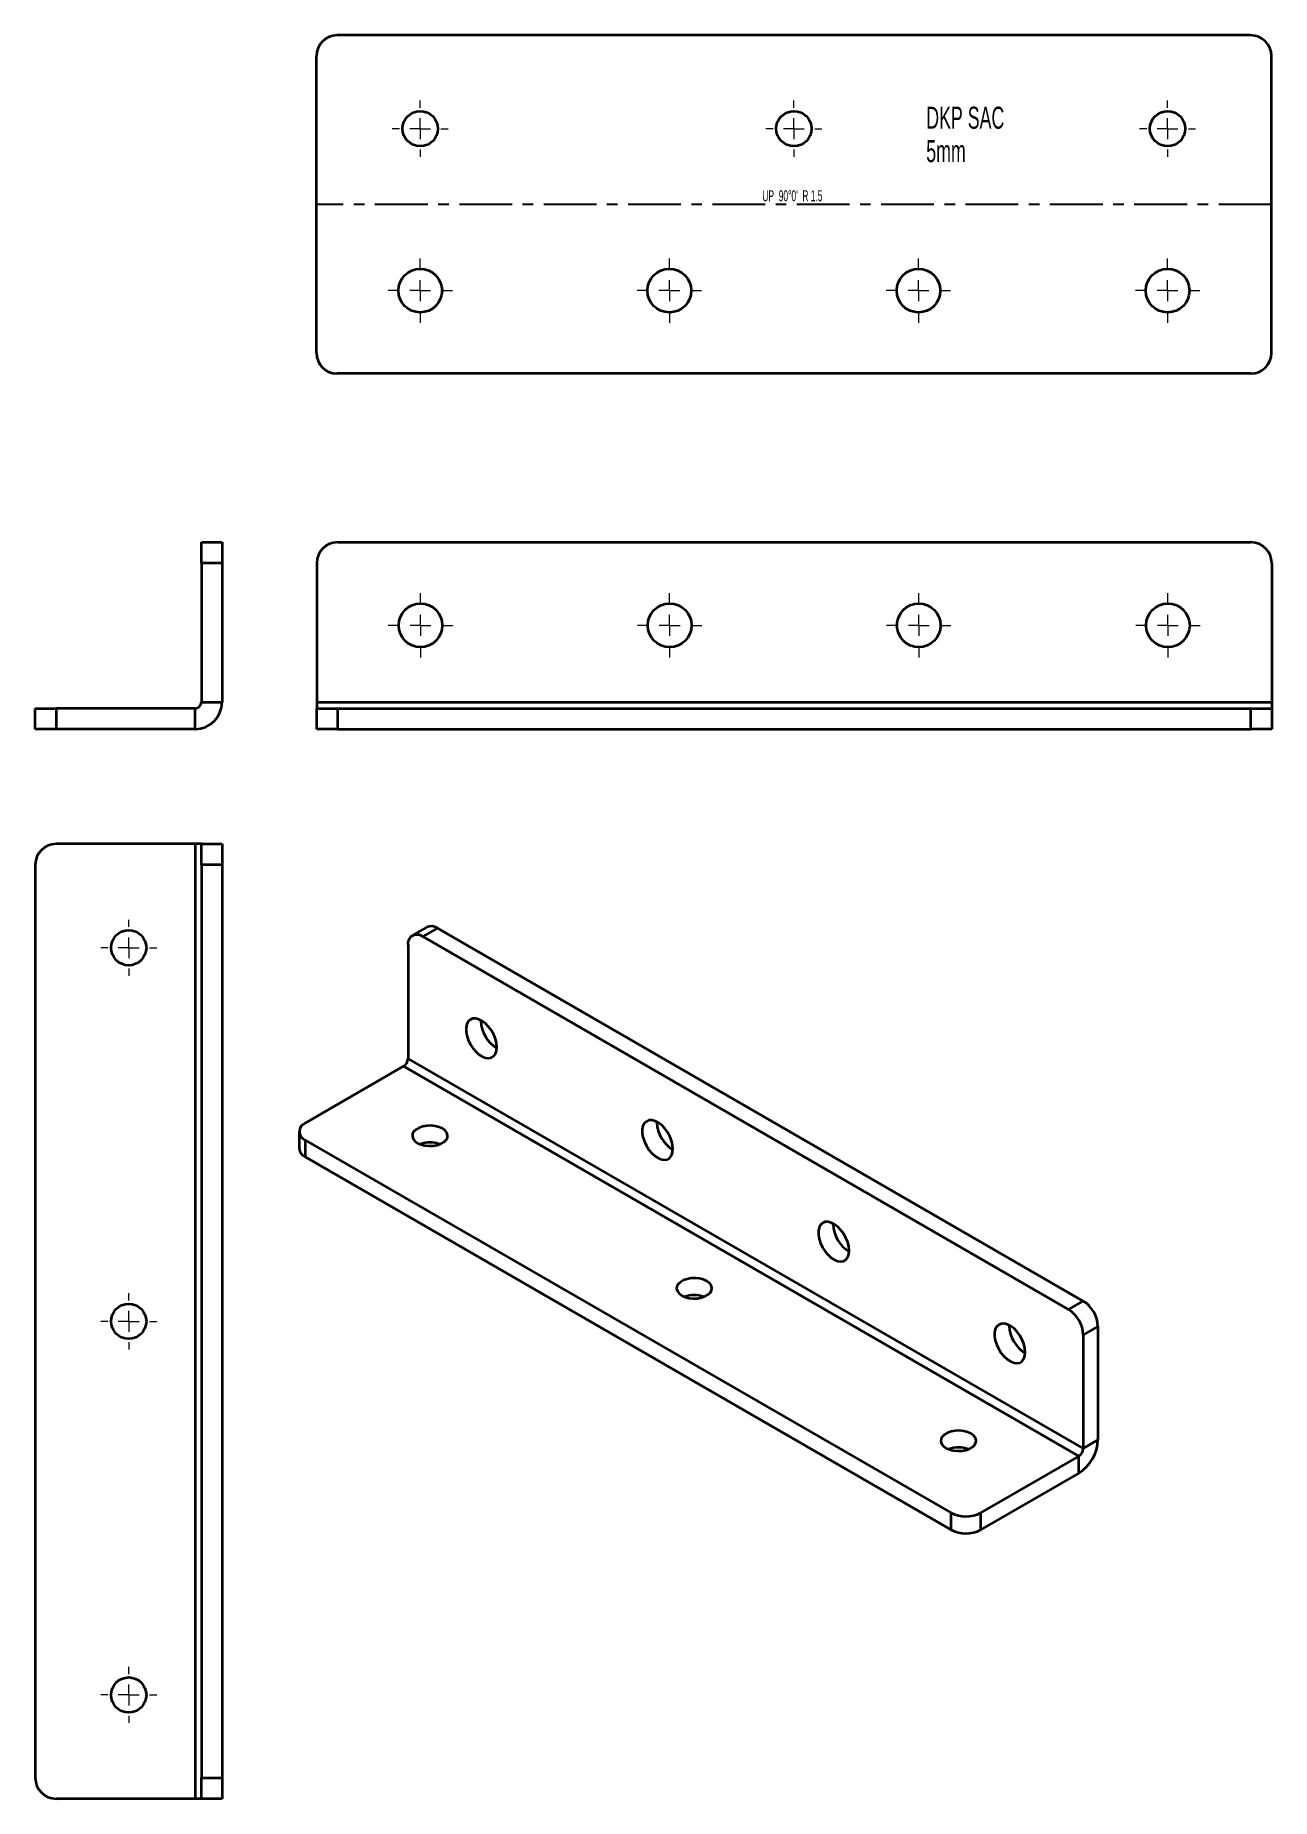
# Model space of a CAD drawing. Header units: millimetres. Extents: x -394 to -97, y -232 to 193.
import ezdxf

# ---------------------------------------------------------------- set-up
doc = ezdxf.new("R2010")
doc.units = ezdxf.units.MM
doc.linetypes.add('CENTERX2', pattern=[20.32, 12.7, -2.54, 2.54, -2.54])
doc.styles.add('SLDTEXTSTYLE0', font='TXT', dxfattribs={"width": 0.572187})
doc.styles.add('SLDTEXTSTYLE1', font='TXT', dxfattribs={"width": 0.605})

# ---------------------------------------------------------------- blocks, each defined once
blk = doc.blocks.new('SW_NOTE_0')
at = {"color": 0, "linetype": 'Continuous', "lineweight": 0, "char_height": 5.292, "attachment_point": 1, "style": 'SLDTEXTSTYLE1'}
for s, insert in [('DKP SAC', (0, 6.82)), ('5mm', (0, -1.23))]:
    blk.add_mtext(s, dxfattribs=dict(at, insert=insert))
blk = doc.blocks.new('SW_CENTERMARKSYMBOL_0')
at = {"color": 0, "linetype": 'Continuous', "lineweight": 18}
for p, q in [((0, 5), (0, 7.75)), ((-5, 0), (-7.75, 0)), ((0, 0), (-2.5, 0)), ((0, 0), (0, 2.5)), ((0, 0), (2.5, 0)), ((0, 0), (0, -2.5)), ((5, 0), (7.75, 0)), ((0, -5), (0, -7.75))]:
    blk.add_line(p, q, dxfattribs=at)
blk = doc.blocks.new('SW_CENTERMARKSYMBOL_1')
at = {"color": 0, "linetype": 'Continuous', "lineweight": 18}
for p, q in [((0, 5), (0, 7.75)), ((-5, 0), (-7.75, 0)), ((0, 0), (-2.5, 0)), ((0, 0), (0, 2.5)), ((0, 0), (2.5, 0)), ((0, 0), (0, -2.5)), ((5, 0), (7.75, 0)), ((0, -5), (0, -7.75))]:
    blk.add_line(p, q, dxfattribs=at)
blk = doc.blocks.new('SW_CENTERMARKSYMBOL_2')
at = {"color": 0, "linetype": 'Continuous', "lineweight": 18}
for p, q in [((0, 5), (0, 7.75)), ((-5, 0), (-7.75, 0)), ((0, 0), (-2.5, 0)), ((0, 0), (0, 2.5)), ((0, 0), (2.5, 0)), ((0, 0), (0, -2.5)), ((5, 0), (7.75, 0)), ((0, -5), (0, -7.75))]:
    blk.add_line(p, q, dxfattribs=at)
blk = doc.blocks.new('SW_CENTERMARKSYMBOL_3')
at = {"color": 0, "linetype": 'Continuous', "lineweight": 18}
for p, q in [((0, 5), (0, 7.75)), ((-5, 0), (-7.75, 0)), ((0, 0), (-2.5, 0)), ((0, 0), (0, 2.5)), ((0, 0), (2.5, 0)), ((0, 0), (0, -2.5)), ((5, 0), (7.75, 0)), ((0, -5), (0, -7.75))]:
    blk.add_line(p, q, dxfattribs=at)
blk = doc.blocks.new('SW_CENTERMARKSYMBOL_4')
at = {"color": 0, "linetype": 'Continuous', "lineweight": 18}
for p, q in [((0, 5), (0, 6.75)), ((-5, 0), (-6.75, 0)), ((0, 0), (-2.5, 0)), ((0, 0), (0, 2.5)), ((0, 0), (2.5, 0)), ((0, 0), (0, -2.5)), ((5, 0), (6.75, 0)), ((0, -5), (0, -6.75))]:
    blk.add_line(p, q, dxfattribs=at)
blk = doc.blocks.new('SW_CENTERMARKSYMBOL_5')
at = {"color": 0, "linetype": 'Continuous', "lineweight": 18}
for p, q in [((0, 5), (0, 6.75)), ((-5, 0), (-6.75, 0)), ((0, 0), (-2.5, 0)), ((0, 0), (0, 2.5)), ((0, 0), (2.5, 0)), ((0, 0), (0, -2.5)), ((5, 0), (6.75, 0)), ((0, -5), (0, -6.75))]:
    blk.add_line(p, q, dxfattribs=at)
blk = doc.blocks.new('SW_CENTERMARKSYMBOL_6')
at = {"color": 0, "linetype": 'Continuous', "lineweight": 18}
for p, q in [((0, 5), (0, 6.75)), ((-5, 0), (-6.75, 0)), ((0, 0), (-2.5, 0)), ((0, 0), (0, 2.5)), ((0, 0), (2.5, 0)), ((0, 0), (0, -2.5)), ((5, 0), (6.75, 0)), ((0, -5), (0, -6.75))]:
    blk.add_line(p, q, dxfattribs=at)
blk = doc.blocks.new('SW_CENTERMARKSYMBOL_7')
at = {"color": 0, "linetype": 'Continuous', "lineweight": 18}
for p, q in [((0, 5), (0, 7.75)), ((-5, 0), (-7.75, 0)), ((0, 0), (-2.5, 0)), ((0, 0), (0, 2.5)), ((0, 0), (0, -2.5)), ((0, 0), (2.5, 0)), ((5, 0), (7.75, 0)), ((0, -5), (0, -7.75))]:
    blk.add_line(p, q, dxfattribs=at)
blk = doc.blocks.new('SW_CENTERMARKSYMBOL_8')
at = {"color": 0, "linetype": 'Continuous', "lineweight": 18}
for p, q in [((0, 5), (0, 7.75)), ((-5, 0), (-7.75, 0)), ((0, 0), (-2.5, 0)), ((0, 0), (0, 2.5)), ((0, 0), (0, -2.5)), ((0, 0), (2.5, 0)), ((5, 0), (7.75, 0)), ((0, -5), (0, -7.75))]:
    blk.add_line(p, q, dxfattribs=at)
blk = doc.blocks.new('SW_CENTERMARKSYMBOL_9')
at = {"color": 0, "linetype": 'Continuous', "lineweight": 18}
for p, q in [((0, 5), (0, 7.75)), ((-5, 0), (-7.75, 0)), ((0, 0), (-2.5, 0)), ((0, 0), (0, 2.5)), ((0, 0), (0, -2.5)), ((0, 0), (2.5, 0)), ((5, 0), (7.75, 0)), ((0, -5), (0, -7.75))]:
    blk.add_line(p, q, dxfattribs=at)
blk = doc.blocks.new('SW_CENTERMARKSYMBOL_10')
at = {"color": 0, "linetype": 'Continuous', "lineweight": 18}
for p, q in [((0, 5), (0, 7.75)), ((-5, 0), (-7.75, 0)), ((0, 0), (-2.5, 0)), ((0, 0), (0, 2.5)), ((0, 0), (0, -2.5)), ((0, 0), (2.5, 0)), ((5, 0), (7.75, 0)), ((0, -5), (0, -7.75))]:
    blk.add_line(p, q, dxfattribs=at)
blk = doc.blocks.new('SW_CENTERMARKSYMBOL_11')
at = {"color": 0, "linetype": 'Continuous', "lineweight": 18}
for p, q in [((0, 5), (0, 6.75)), ((-5, 0), (-6.75, 0)), ((0, 0), (-2.5, 0)), ((0, 0), (0, 2.5)), ((0, 0), (0, -2.5)), ((0, 0), (2.5, 0)), ((5, 0), (6.75, 0)), ((0, -5), (0, -6.75))]:
    blk.add_line(p, q, dxfattribs=at)
blk = doc.blocks.new('SW_CENTERMARKSYMBOL_12')
at = {"color": 0, "linetype": 'Continuous', "lineweight": 18}
for p, q in [((0, 5), (0, 6.75)), ((-5, 0), (-6.75, 0)), ((0, 0), (-2.5, 0)), ((0, 0), (0, 2.5)), ((0, 0), (0, -2.5)), ((0, 0), (2.5, 0)), ((5, 0), (6.75, 0)), ((0, -5), (0, -6.75))]:
    blk.add_line(p, q, dxfattribs=at)
blk = doc.blocks.new('SW_CENTERMARKSYMBOL_13')
at = {"color": 0, "linetype": 'Continuous', "lineweight": 18}
for p, q in [((0, 5), (0, 6.75)), ((-5, 0), (-6.75, 0)), ((0, 0), (-2.5, 0)), ((0, 0), (0, 2.5)), ((0, 0), (0, -2.5)), ((0, 0), (2.5, 0)), ((5, 0), (6.75, 0)), ((0, -5), (0, -6.75))]:
    blk.add_line(p, q, dxfattribs=at)

msp = doc.modelspace()

# ---------------------------------------------------------------- linework, layer by layer
at = {"color": 7, "linetype": 'Continuous', "lineweight": 35}
for p, q in [((-101.69, 192.66), (-321.69, 192.66)), ((-326.69, 116.15), (-326.69, 187.66)), ((-96.69, 116.15), (-96.69, 187.66)), ((-101.69, 111.15), (-321.69, 111.15)), ((-354.4, 70.52), (-349.4, 70.52)), ((-354.4, 65.52), (-354.4, 70.52)), ((-349.4, 70.52), (-349.4, 65.52)), ((-321.62, 70.52), (-101.62, 70.52)), ((-354.4, 65.52), (-354.4, 32.02)), ((-349.4, 65.52), (-354.4, 65.52)), ((-349.4, 65.52), (-349.4, 32.02)), ((-326.62, 65.52), (-326.62, 32.02)), ((-96.62, 65.52), (-96.62, 32.02)), ((-394.4, 25.52), (-394.4, 30.52)), ((-394.4, 30.52), (-389.4, 30.52)), ((-389.4, 30.52), (-389.4, 25.52)), ((-355.9, 30.52), (-389.4, 30.52)), ((-355.9, 25.52), (-355.9, 30.52)), ((-354.4, 32.02), (-349.4, 32.02)), ((-326.62, 32.02), (-326.62, 30.52)), ((-326.62, 32.02), (-96.62, 32.02)), ((-326.62, 25.52), (-326.62, 30.52)), ((-326.62, 30.52), (-321.62, 30.52)), ((-321.62, 30.52), (-321.62, 25.52)), ((-321.62, 30.52), (-101.62, 30.52)), ((-101.62, 25.52), (-101.62, 30.52)), ((-101.62, 30.52), (-96.62, 30.52)), ((-96.62, 32.02), (-96.62, 30.52)), ((-96.62, 30.52), (-96.62, 25.52)), ((-389.4, 25.52), (-394.4, 25.52)), ((-355.9, 25.52), (-389.4, 25.52)), ((-321.62, 25.52), (-326.62, 25.52)), ((-321.62, 25.52), (-101.62, 25.52)), ((-96.62, 25.52), (-101.62, 25.52)), ((-355.9, -2.14), (-389.4, -2.14)), ((-355.9, -2.14), (-355.9, -232.14)), ((-354.4, -2.14), (-355.9, -2.14)), ((-354.4, -2.14), (-349.4, -2.14)), ((-354.4, -7.14), (-354.4, -2.14)), ((-349.4, -2.14), (-349.4, -7.14)), ((-394.4, -7.14), (-394.4, -227.14)), ((-349.4, -7.14), (-354.4, -7.14)), ((-354.4, -7.14), (-354.4, -227.14)), ((-349.4, -7.14), (-349.4, -227.14)), ((-300.06, -22.19), (-303.6, -24.23)), ((-297.56, -22.43), (-301.1, -24.47)), ((-301.1, -24.47), (-145.53, -114.28)), ((-297.56, -22.43), (-142, -112.24)), ((-304.63, -26.52), (-304.63, -53.87)), ((-287.13, -44.79), (-287.13, -44.59)), ((-304.63, -53.87), (-142, -147.76)), ((-305.69, -55.71), (-329.38, -69.38)), ((-305.69, -55.71), (-143.06, -149.59)), ((-330.85, -71.42), (-330.85, -75.51)), ((-244.71, -69.28), (-244.7, -69.08)), ((-329.38, -73.46), (-173.82, -163.27)), ((-329.38, -73.46), (-329.38, -77.55)), ((-329.38, -77.55), (-173.82, -167.35)), ((-202.28, -93.77), (-202.28, -93.57)), ((-145.53, -114.28), (-142, -112.24)), ((-159.85, -118.26), (-159.85, -118.06)), ((-138.46, -118.36), (-142, -120.4)), ((-138.46, -118.36), (-138.46, -145.72)), ((-142, -120.4), (-142, -147.76)), ((-142, -147.76), (-138.46, -145.72)), ((-143.06, -149.59), (-166.75, -163.27)), ((-143.06, -153.68), (-143.06, -149.59)), ((-143.06, -153.68), (-166.75, -167.35)), ((-173.82, -167.35), (-173.82, -163.27)), ((-166.75, -163.27), (-166.75, -167.35)), ((-354.4, -227.14), (-349.4, -227.14)), ((-354.4, -232.14), (-354.4, -227.14)), ((-349.4, -227.14), (-349.4, -232.14)), ((-355.9, -232.14), (-389.4, -232.14)), ((-354.4, -232.14), (-355.9, -232.14)), ((-349.4, -232.14), (-354.4, -232.14))]:
    msp.add_line(p, q, dxfattribs=at)
at = {"color": 7, "linetype": 'CENTERX2'}
msp.add_line((-96.69, 151.91), (-326.69, 151.91), dxfattribs=at)
at = {"color": 7, "linetype": 'Continuous', "lineweight": 35, "flags": 128}
for points in [[(-283.24, -51.11), (-283.33, -50.14), (-283.59, -49.11), (-284, -48.08), (-284.55, -47.09), (-285.22, -46.19), (-285.96, -45.41), (-286.75, -44.81), (-287.56, -44.39), (-288.33, -44.19), (-289.04, -44.22), (-289.65, -44.47), (-290.14, -44.92), (-290.47, -45.57), (-290.65, -46.38), (-290.65, -47.3), (-290.47, -48.31), (-290.14, -49.34), (-289.65, -50.36), (-289.04, -51.32), (-288.33, -52.16), (-287.56, -52.85), (-286.75, -53.37), (-285.96, -53.67), (-285.22, -53.76), (-284.55, -53.62), (-284, -53.27), (-283.59, -52.71), (-283.33, -51.98), (-283.24, -51.11)], [(-296.32, -70.71), (-297.13, -70.34), (-298.07, -70.1), (-299.07, -70), (-300.1, -70.03), (-301.07, -70.21), (-301.95, -70.51), (-302.68, -70.93), (-303.21, -71.44), (-303.51, -72), (-303.57, -72.59), (-303.39, -73.17), (-302.97, -73.71), (-302.34, -74.18), (-301.53, -74.54), (-300.59, -74.79), (-299.59, -74.89), (-298.56, -74.86), (-297.59, -74.68), (-296.71, -74.38), (-295.98, -73.96), (-295.45, -73.45), (-295.15, -72.89), (-295.09, -72.3), (-295.27, -71.71), (-295.69, -71.17), (-296.32, -70.71)], [(-240.82, -75.61), (-240.9, -74.63), (-241.16, -73.61), (-241.57, -72.57), (-242.13, -71.58), (-242.79, -70.68), (-243.54, -69.9), (-244.33, -69.3), (-245.13, -68.88), (-245.9, -68.69), (-246.61, -68.71), (-247.22, -68.96), (-247.71, -69.42), (-248.05, -70.06), (-248.22, -70.87), (-248.22, -71.8), (-248.05, -72.8), (-247.71, -73.84), (-247.22, -74.85), (-246.61, -75.81), (-245.9, -76.65), (-245.13, -77.35), (-244.33, -77.86), (-243.54, -78.17), (-242.79, -78.25), (-242.13, -78.12), (-241.57, -77.76), (-241.16, -77.21), (-240.9, -76.48), (-240.82, -75.61)], [(-198.39, -100.1), (-198.48, -99.13), (-198.73, -98.1), (-199.15, -97.07), (-199.7, -96.07), (-200.36, -95.17), (-201.11, -94.4), (-201.9, -93.79), (-202.7, -93.38), (-203.48, -93.18), (-204.19, -93.2), (-204.8, -93.45), (-205.28, -93.91), (-205.62, -94.55), (-205.79, -95.36), (-205.79, -96.29), (-205.62, -97.29), (-205.28, -98.33), (-204.8, -99.35), (-204.19, -100.3), (-203.48, -101.14), (-202.7, -101.84), (-201.9, -102.35), (-201.11, -102.66), (-200.36, -102.75), (-199.7, -102.61), (-199.15, -102.25), (-198.73, -101.7), (-198.48, -100.97), (-198.39, -100.1)], [(-232.69, -107.45), (-233.49, -107.08), (-234.43, -106.84), (-235.43, -106.73), (-236.46, -106.77), (-237.43, -106.95), (-238.31, -107.25), (-239.04, -107.67), (-239.57, -108.18), (-239.87, -108.74), (-239.93, -109.33), (-239.75, -109.91), (-239.33, -110.45), (-238.7, -110.92), (-237.89, -111.28), (-236.95, -111.52), (-235.95, -111.63), (-234.92, -111.6), (-233.95, -111.42), (-233.07, -111.11), (-232.34, -110.7), (-231.81, -110.19), (-231.51, -109.62), (-231.45, -109.03), (-231.63, -108.45), (-232.05, -107.91), (-232.69, -107.45)], [(-155.96, -124.59), (-156.05, -123.62), (-156.31, -122.59), (-156.72, -121.56), (-157.27, -120.57), (-157.94, -119.66), (-158.68, -118.89), (-159.48, -118.28), (-160.28, -117.87), (-161.05, -117.67), (-161.76, -117.7), (-162.37, -117.94), (-162.86, -118.4), (-163.19, -119.05), (-163.37, -119.85), (-163.37, -120.78), (-163.19, -121.78), (-162.86, -122.82), (-162.37, -123.84), (-161.76, -124.79), (-161.05, -125.64), (-160.28, -126.33), (-159.48, -126.84), (-158.68, -127.15), (-157.94, -127.24), (-157.27, -127.1), (-156.72, -126.75), (-156.31, -126.19), (-156.05, -125.46), (-155.96, -124.59)], [(-169.05, -144.19), (-169.85, -143.82), (-170.79, -143.58), (-171.79, -143.47), (-172.82, -143.51), (-173.8, -143.68), (-174.67, -143.99), (-175.4, -144.41), (-175.93, -144.91), (-176.23, -145.48), (-176.29, -146.07), (-176.11, -146.65), (-175.69, -147.19), (-175.06, -147.66), (-174.25, -148.02), (-173.32, -148.26), (-172.31, -148.37), (-171.28, -148.33), (-170.31, -148.16), (-169.43, -147.85), (-168.71, -147.43), (-168.18, -146.93), (-167.87, -146.36), (-167.81, -145.77), (-167.99, -145.19), (-168.41, -144.65), (-169.05, -144.19)]]:
    msp.add_lwpolyline(points, dxfattribs=at)
at = {"color": 7, "linetype": 'Continuous', "lineweight": 35}
for centre, radius in [((-301.69, 170.16), 4.25), ((-211.69, 170.16), 4.25), ((-121.69, 170.16), 4.25), ((-301.69, 131.15), 5.25), ((-241.69, 131.15), 5.25), ((-181.69, 131.15), 5.25), ((-121.69, 131.15), 5.25), ((-301.62, 50.52), 5.25), ((-241.62, 50.52), 5.25), ((-181.62, 50.52), 5.25), ((-121.62, 50.52), 5.25), ((-371.9, -27.14), 4.25), ((-371.9, -117.14), 4.25), ((-371.9, -207.14), 4.25)]:
    msp.add_circle(centre, radius, dxfattribs=at)
for centre, radius, start, end in [((-321.69, 187.66), 5, 90, 180), ((-101.69, 187.66), 5, 0, 90), ((-321.69, 116.15), 5, 180, 270), ((-101.69, 116.15), 5, 270, 0), ((-321.62, 65.52), 5, 90, 180), ((-101.62, 65.52), 5, 0, 90), ((-355.9, 32.02), 1.5, 270, 0), ((-355.9, 32.02), 6.5, 270, 0), ((-389.4, -7.14), 5, 90, 180), ((-302.48, -26.17), 2.18, 50.7967, 189.214), ((-299.03, -24.48), 2.51, 54.3824, 114.3071), ((-279.16, -44.46), 7.97, 182.337, 239.203), ((-306.94, -53.77), 2.31, 302.6055, 357.3945), ((-328.61, -71.42), 2.18, 110.7834, 249.2166), ((-236.74, -68.95), 7.97, 182.337, 239.203), ((-328.34, -75.26), 2.51, 185.6948, 245.6253), ((-299.33, -80.83), 6.77, 69.6195, 110.3805), ((-194.31, -93.45), 7.97, 182.337, 239.203), ((-235.69, -117.57), 6.77, 69.6195, 110.3805), ((-149.67, -120.75), 7.68, 2.6055, 57.3945), ((-146.14, -118.71), 7.68, 2.6055, 57.3945), ((-151.89, -117.94), 7.97, 182.337, 239.203), ((-172.05, -154.31), 6.77, 69.6195, 110.3805), ((-148.44, -145.26), 9.99, 302.6055, 357.3945), ((-144.3, -147.65), 2.31, 302.6055, 357.3945), ((-170.28, -156.45), 7.69, 242.6097, 297.3903), ((-170.28, -160.53), 7.69, 242.6097, 297.3903), ((-389.4, -227.14), 5, 180, 270)]:
    msp.add_arc(centre, radius, start, end, dxfattribs=at)

# ---------------------------------------------------------------- block references
at = {"color": 7, "linetype": 'Continuous', "lineweight": 18}
for name, p in [('SW_CENTERMARKSYMBOL_6', (-301.69, 170.16)), ('SW_CENTERMARKSYMBOL_5', (-211.69, 170.16)), ('SW_CENTERMARKSYMBOL_4', (-121.69, 170.16)), ('SW_CENTERMARKSYMBOL_3', (-301.69, 131.15)), ('SW_CENTERMARKSYMBOL_2', (-241.69, 131.15)), ('SW_CENTERMARKSYMBOL_1', (-181.69, 131.15)), ('SW_CENTERMARKSYMBOL_0', (-121.69, 131.15)), ('SW_CENTERMARKSYMBOL_7', (-301.62, 50.52)), ('SW_CENTERMARKSYMBOL_8', (-241.62, 50.52)), ('SW_CENTERMARKSYMBOL_9', (-181.62, 50.52)), ('SW_CENTERMARKSYMBOL_10', (-121.62, 50.52)), ('SW_CENTERMARKSYMBOL_11', (-371.9, -27.14)), ('SW_CENTERMARKSYMBOL_12', (-371.9, -117.14)), ('SW_CENTERMARKSYMBOL_13', (-371.9, -207.14))]:
    msp.add_blockref(name, p, dxfattribs=at)
at = {"color": 7, "linetype": 'Continuous', "lineweight": 0}
msp.add_blockref('SW_NOTE_0', (-179.82, 168.63), dxfattribs=at)

# ---------------------------------------------------------------- texts
at = {"color": 7, "linetype": 'Continuous', "lineweight": 0, "insert": (-212.05, 155.33), "char_height": 2.6458, "attachment_point": 2, "style": 'SLDTEXTSTYLE0'}
msp.add_mtext("UP  90°0'  R 1.5", dxfattribs=at)

doc.saveas('drawing.dxf')
